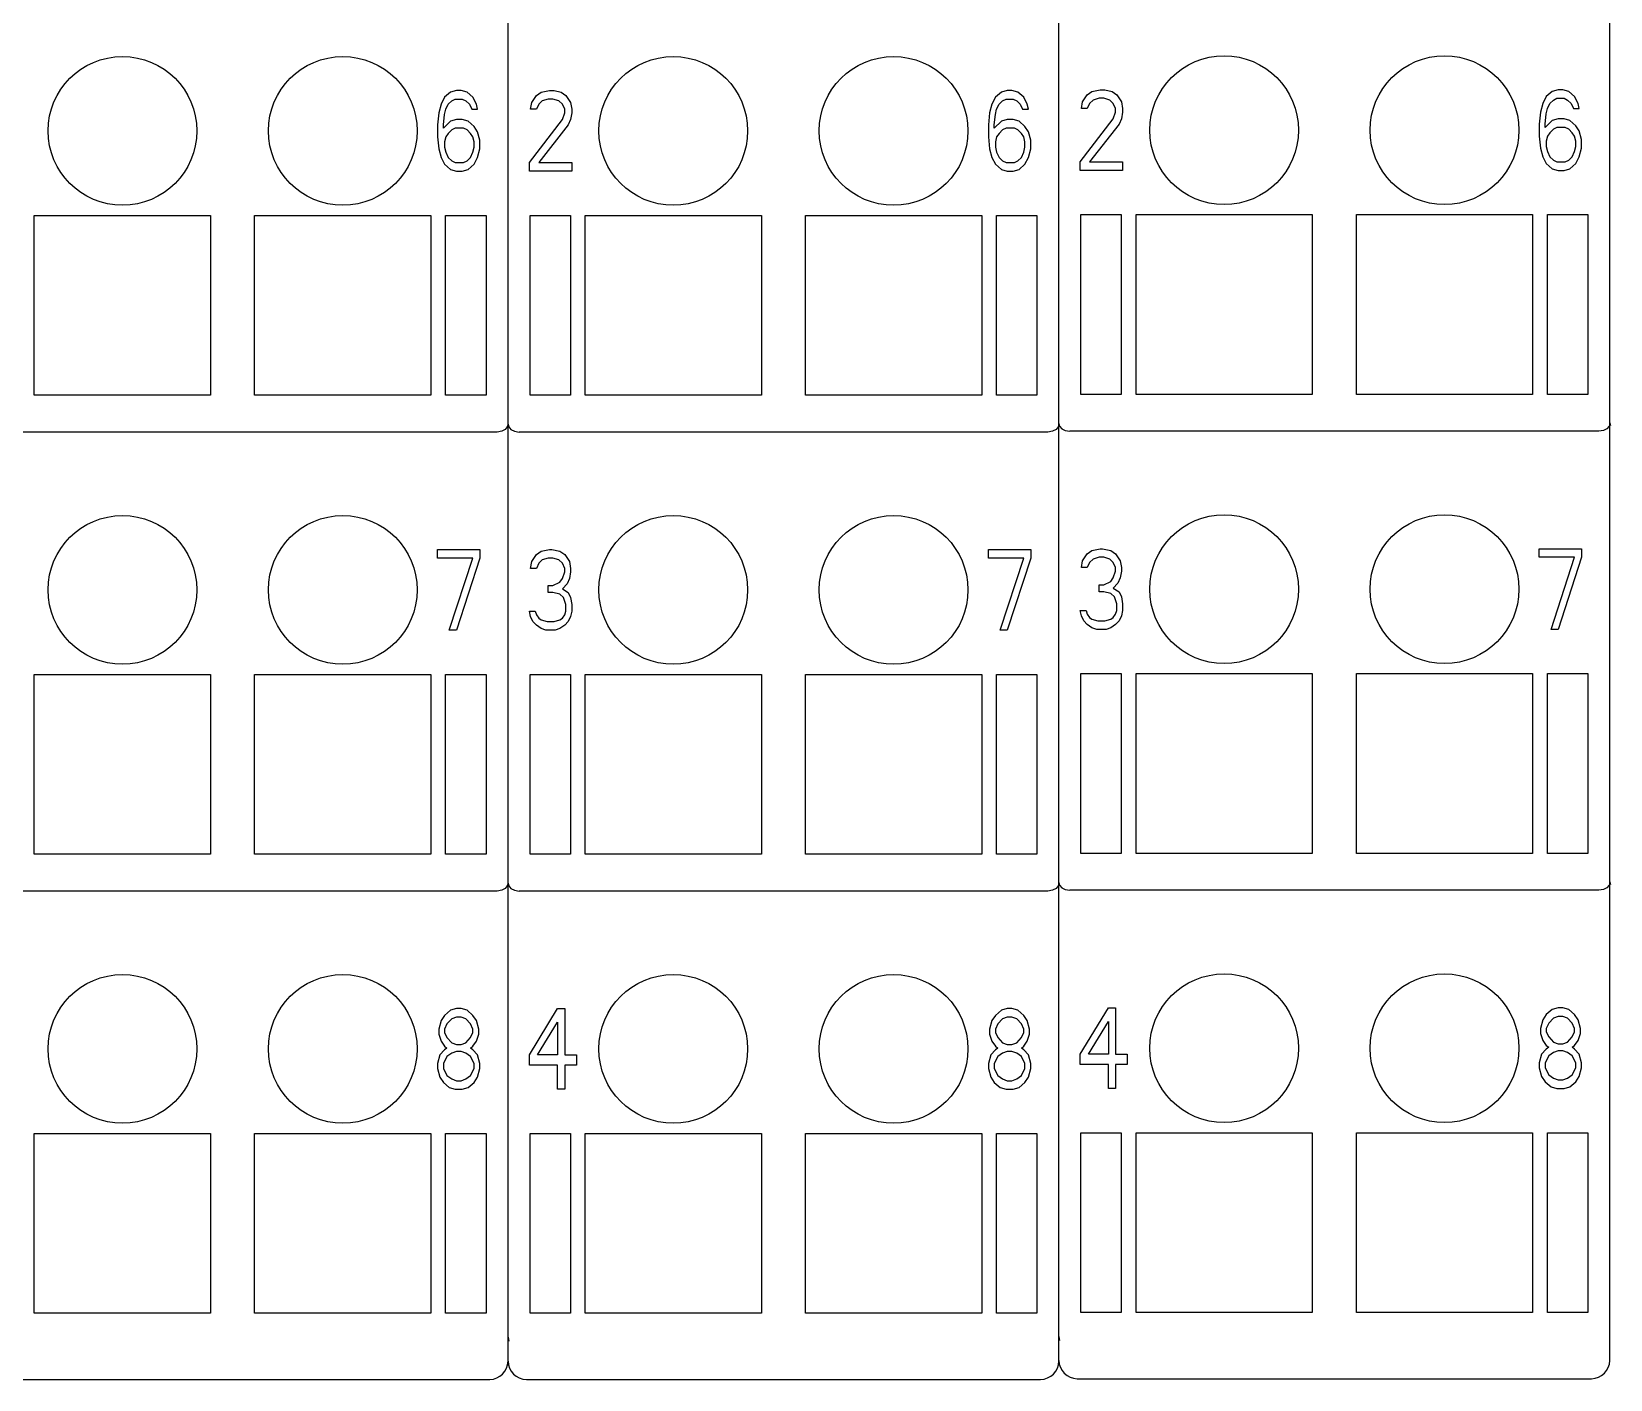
# Model space of a CAD drawing. Extents: x 10 to 879, y 6 to 221.
# Drawn here: x 719.93 to 751.35, y 97.17 to 123.99 of the extents above; entities that cross this region are included whole.
import ezdxf

# ---------------------------------------------------------------- set-up
doc = ezdxf.new("R2010")
doc.units = 0
doc.header["$LTSCALE"] = 5
doc.header["$MEASUREMENT"] = 0
doc.layers.get('0').update_dxf_attribs({"linetype": 'CONTINUOUS'})

msp = doc.modelspace()

# ---------------------------------------------------------------- linework, layer by layer
at = {"color": 7, "linetype": 'Continuous'}
for p, q in [((729.414, 97.538), (729.414, 193.259)), ((729.414, 97.538), (729.414, 193.259)), ((740.374, 97.552), (740.374, 193.273)), ((740.375, 97.538), (740.375, 193.259)), ((751.334, 97.565), (751.334, 193.286)), ((751.335, 97.552), (751.335, 193.273)), ((741.033, 122.801), (741.197, 122.836)), ((741.197, 122.836), (741.291, 122.836)), ((741.291, 122.836), (741.432, 122.801)), ((750.307, 122.836), (750.19, 122.801)), ((750.401, 122.836), (750.307, 122.836)), ((750.518, 122.801), (750.401, 122.836)), ((728.082, 122.548), (728.035, 122.377)), ((728.152, 122.684), (728.082, 122.548)), ((728.27, 122.787), (728.152, 122.684)), ((728.176, 122.445), (728.223, 122.548)), ((728.223, 122.548), (728.293, 122.616)), ((728.387, 122.821), (728.27, 122.787)), ((728.293, 122.616), (728.363, 122.65)), ((728.363, 122.65), (728.504, 122.65)), ((728.481, 122.821), (728.387, 122.821)), ((728.598, 122.787), (728.481, 122.821)), ((728.504, 122.65), (728.574, 122.616)), ((728.574, 122.616), (728.645, 122.548)), ((728.715, 122.684), (728.598, 122.787)), ((728.645, 122.548), (728.692, 122.445)), ((728.785, 122.548), (728.715, 122.684)), ((728.809, 122.445), (728.785, 122.548)), ((729.862, 122.445), (729.885, 122.582)), ((729.885, 122.582), (729.979, 122.719)), ((729.979, 122.719), (730.073, 122.787)), ((730.026, 122.548), (729.979, 122.445)), ((730.096, 122.616), (730.026, 122.548)), ((730.073, 122.787), (730.237, 122.821)), ((730.214, 122.65), (730.096, 122.616)), ((730.307, 122.65), (730.214, 122.65)), ((730.237, 122.821), (730.331, 122.821)), ((730.425, 122.616), (730.307, 122.65)), ((730.331, 122.821), (730.472, 122.787)), ((730.495, 122.548), (730.425, 122.616)), ((730.472, 122.787), (730.565, 122.719)), ((730.542, 122.445), (730.495, 122.548)), ((730.565, 122.719), (730.659, 122.582)), ((730.659, 122.582), (730.682, 122.445)), ((739.043, 122.548), (738.996, 122.377)), ((739.113, 122.684), (739.043, 122.548)), ((739.23, 122.787), (739.113, 122.684)), ((739.136, 122.445), (739.183, 122.548)), ((739.183, 122.548), (739.254, 122.616)), ((739.347, 122.821), (739.23, 122.787)), ((739.254, 122.616), (739.324, 122.65)), ((739.324, 122.65), (739.465, 122.65)), ((739.441, 122.821), (739.347, 122.821)), ((739.558, 122.787), (739.441, 122.821)), ((739.465, 122.65), (739.535, 122.616)), ((739.535, 122.616), (739.605, 122.548)), ((739.676, 122.684), (739.558, 122.787)), ((739.605, 122.548), (739.652, 122.445)), ((739.746, 122.548), (739.676, 122.684)), ((739.769, 122.445), (739.746, 122.548)), ((740.822, 122.459), (740.846, 122.596)), ((740.846, 122.596), (740.939, 122.733)), ((740.939, 122.733), (741.033, 122.801)), ((740.986, 122.562), (740.939, 122.459)), ((741.057, 122.63), (740.986, 122.562)), ((741.174, 122.665), (741.057, 122.63)), ((741.268, 122.665), (741.174, 122.665)), ((741.385, 122.63), (741.268, 122.665)), ((741.455, 122.562), (741.385, 122.63)), ((741.432, 122.801), (741.525, 122.733)), ((741.502, 122.459), (741.455, 122.562)), ((741.525, 122.733), (741.619, 122.596)), ((741.619, 122.596), (741.643, 122.459)), ((750.003, 122.562), (749.956, 122.391)), ((750.073, 122.699), (750.003, 122.562)), ((750.19, 122.801), (750.073, 122.699)), ((750.096, 122.459), (750.143, 122.562)), ((750.143, 122.562), (750.214, 122.63)), ((750.214, 122.63), (750.284, 122.665)), ((750.284, 122.665), (750.425, 122.665)), ((750.425, 122.665), (750.495, 122.63)), ((750.495, 122.63), (750.565, 122.562)), ((750.636, 122.699), (750.518, 122.801)), ((750.565, 122.562), (750.612, 122.459)), ((750.706, 122.562), (750.636, 122.699)), ((750.729, 122.459), (750.706, 122.562)), ((728.035, 122.377), (728.012, 122.137)), ((728.129, 122.137), (728.152, 122.342)), ((728.27, 122.206), (728.129, 122.069)), ((728.152, 122.342), (728.176, 122.445)), ((728.387, 122.24), (728.27, 122.206)), ((728.504, 122.24), (728.387, 122.24)), ((728.621, 122.206), (728.504, 122.24)), ((728.739, 122.103), (728.621, 122.206)), ((728.692, 122.445), (728.809, 122.445)), ((729.839, 121.385), (730.495, 122.24)), ((729.979, 122.445), (729.862, 122.445)), ((730.495, 122.24), (730.542, 122.377)), ((730.542, 122.377), (730.542, 122.445)), ((730.659, 122.24), (730.612, 122.137)), ((730.682, 122.377), (730.659, 122.24)), ((730.682, 122.445), (730.682, 122.377)), ((738.996, 122.377), (738.972, 122.137)), ((739.089, 122.137), (739.113, 122.342)), ((739.23, 122.206), (739.089, 122.069)), ((739.113, 122.342), (739.136, 122.445)), ((739.347, 122.24), (739.23, 122.206)), ((739.465, 122.24), (739.347, 122.24)), ((739.582, 122.206), (739.465, 122.24)), ((739.699, 122.103), (739.582, 122.206)), ((739.652, 122.445), (739.769, 122.445)), ((740.799, 121.399), (741.455, 122.254)), ((740.939, 122.459), (740.822, 122.459)), ((741.455, 122.254), (741.502, 122.391)), ((741.502, 122.391), (741.502, 122.459)), ((741.619, 122.254), (741.572, 122.151)), ((741.643, 122.391), (741.619, 122.254)), ((741.643, 122.459), (741.643, 122.391)), ((749.956, 122.391), (749.932, 122.151)), ((750.05, 122.151), (750.073, 122.357)), ((750.19, 122.22), (750.05, 122.083)), ((750.073, 122.357), (750.096, 122.459)), ((750.307, 122.254), (750.19, 122.22)), ((750.425, 122.254), (750.307, 122.254)), ((750.542, 122.22), (750.425, 122.254)), ((750.659, 122.117), (750.542, 122.22)), ((750.612, 122.459), (750.729, 122.459)), ((728.012, 122.137), (728.012, 121.898)), ((728.012, 121.898), (728.035, 121.658)), ((728.129, 122.069), (728.129, 122.137)), ((728.176, 121.898), (728.152, 121.795)), ((728.223, 121.966), (728.176, 121.898)), ((728.293, 122.035), (728.223, 121.966)), ((728.363, 122.069), (728.293, 122.035)), ((728.528, 122.069), (728.363, 122.069)), ((728.598, 122.035), (728.528, 122.069)), ((728.668, 121.966), (728.598, 122.035)), ((728.715, 121.898), (728.668, 121.966)), ((728.739, 121.795), (728.715, 121.898)), ((728.809, 122), (728.739, 122.103)), ((728.856, 121.829), (728.809, 122)), ((729.41, 122.052), (729.41, 119.97)), ((730.612, 122.137), (730.026, 121.385)), ((738.972, 122.137), (738.972, 121.898)), ((738.972, 121.898), (738.996, 121.658)), ((739.089, 122.069), (739.089, 122.137)), ((739.136, 121.898), (739.113, 121.795)), ((739.183, 121.966), (739.136, 121.898)), ((739.254, 122.035), (739.183, 121.966)), ((739.324, 122.069), (739.254, 122.035)), ((739.488, 122.069), (739.324, 122.069)), ((739.558, 122.035), (739.488, 122.069)), ((739.629, 121.966), (739.558, 122.035)), ((739.676, 121.898), (739.629, 121.966)), ((739.699, 121.795), (739.676, 121.898)), ((739.769, 122), (739.699, 122.103)), ((739.816, 121.829), (739.769, 122)), ((740.37, 122.067), (740.37, 119.984)), ((741.572, 122.151), (740.986, 121.399)), ((749.932, 122.151), (749.932, 121.912)), ((749.932, 121.912), (749.956, 121.673)), ((750.05, 122.083), (750.05, 122.151)), ((750.096, 121.912), (750.073, 121.809)), ((750.143, 121.98), (750.096, 121.912)), ((750.214, 122.049), (750.143, 121.98)), ((750.284, 122.083), (750.214, 122.049)), ((750.448, 122.083), (750.284, 122.083)), ((750.518, 122.049), (750.448, 122.083)), ((750.589, 121.98), (750.518, 122.049)), ((750.636, 121.912), (750.589, 121.98)), ((750.659, 121.809), (750.636, 121.912)), ((750.729, 122.015), (750.659, 122.117)), ((750.776, 121.844), (750.729, 122.015)), ((751.33, 122.08), (751.33, 119.997)), ((728.035, 121.658), (728.082, 121.487)), ((728.152, 121.795), (728.152, 121.693)), ((728.152, 121.693), (728.176, 121.59)), ((728.176, 121.59), (728.223, 121.487)), ((728.668, 121.487), (728.715, 121.59)), ((728.715, 121.59), (728.739, 121.693)), ((728.739, 121.693), (728.739, 121.795)), ((728.809, 121.487), (728.856, 121.658)), ((728.856, 121.658), (728.856, 121.829)), ((738.996, 121.658), (739.043, 121.487)), ((739.113, 121.795), (739.113, 121.693)), ((739.113, 121.693), (739.136, 121.59)), ((739.136, 121.59), (739.183, 121.487)), ((739.629, 121.487), (739.676, 121.59)), ((739.676, 121.59), (739.699, 121.693)), ((739.699, 121.693), (739.699, 121.795)), ((739.769, 121.487), (739.816, 121.658)), ((739.816, 121.658), (739.816, 121.829)), ((749.956, 121.673), (750.003, 121.502)), ((750.073, 121.809), (750.073, 121.707)), ((750.073, 121.707), (750.096, 121.604)), ((750.096, 121.604), (750.143, 121.502)), ((750.589, 121.502), (750.636, 121.604)), ((750.636, 121.604), (750.659, 121.707)), ((750.659, 121.707), (750.659, 121.809)), ((750.729, 121.502), (750.776, 121.673)), ((750.776, 121.673), (750.776, 121.844)), ((728.082, 121.487), (728.152, 121.351)), ((728.152, 121.351), (728.27, 121.248)), ((728.223, 121.487), (728.293, 121.419)), ((728.293, 121.419), (728.363, 121.385)), ((728.363, 121.385), (728.528, 121.385)), ((728.528, 121.385), (728.598, 121.419)), ((728.598, 121.419), (728.668, 121.487)), ((728.621, 121.248), (728.739, 121.351)), ((728.739, 121.351), (728.809, 121.487)), ((729.839, 121.214), (729.839, 121.385)), ((730.026, 121.385), (730.682, 121.385)), ((730.682, 121.385), (730.682, 121.214)), ((739.043, 121.487), (739.113, 121.351)), ((739.113, 121.351), (739.23, 121.248)), ((739.183, 121.487), (739.254, 121.419)), ((739.254, 121.419), (739.324, 121.385)), ((739.324, 121.385), (739.488, 121.385)), ((739.488, 121.385), (739.558, 121.419)), ((739.558, 121.419), (739.629, 121.487)), ((739.582, 121.248), (739.699, 121.351)), ((739.699, 121.351), (739.769, 121.487)), ((740.799, 121.228), (740.799, 121.399)), ((740.986, 121.399), (741.643, 121.399)), ((741.643, 121.399), (741.643, 121.228)), ((750.003, 121.502), (750.073, 121.365)), ((750.073, 121.365), (750.19, 121.262)), ((750.143, 121.502), (750.214, 121.433)), ((750.19, 121.262), (750.307, 121.228)), ((750.214, 121.433), (750.284, 121.399)), ((750.284, 121.399), (750.448, 121.399)), ((750.425, 121.228), (750.542, 121.262)), ((750.448, 121.399), (750.518, 121.433)), ((750.518, 121.433), (750.589, 121.502)), ((750.542, 121.262), (750.659, 121.365)), ((750.659, 121.365), (750.729, 121.502)), ((728.27, 121.248), (728.387, 121.214)), ((728.387, 121.214), (728.504, 121.214)), ((728.504, 121.214), (728.621, 121.248)), ((730.682, 121.214), (729.839, 121.214)), ((739.23, 121.248), (739.347, 121.214)), ((739.347, 121.214), (739.465, 121.214)), ((739.465, 121.214), (739.582, 121.248)), ((741.643, 121.228), (740.799, 121.228)), ((750.307, 121.228), (750.425, 121.228)), ((719.988, 116.755), (719.988, 120.335)), ((719.988, 120.335), (723.496, 120.335)), ((723.496, 120.335), (723.496, 116.755)), ((724.372, 116.755), (724.372, 120.335)), ((724.372, 120.335), (727.88, 120.335)), ((727.88, 120.335), (727.88, 116.755)), ((728.172, 116.755), (728.172, 120.335)), ((728.172, 120.335), (728.976, 120.335)), ((728.976, 120.335), (728.976, 116.755)), ((729.853, 116.755), (729.853, 120.335)), ((729.853, 120.335), (730.656, 120.335)), ((730.656, 120.335), (730.656, 116.755)), ((730.949, 116.755), (730.949, 120.335)), ((730.949, 120.335), (734.456, 120.335)), ((734.456, 120.335), (734.456, 116.755)), ((735.333, 116.755), (735.333, 120.335)), ((735.333, 120.335), (738.84, 120.335)), ((738.84, 120.335), (738.84, 116.755)), ((739.132, 116.755), (739.132, 120.335)), ((739.132, 120.335), (739.936, 120.335)), ((739.936, 120.335), (739.936, 116.755)), ((740.813, 116.769), (740.813, 120.35)), ((740.813, 120.35), (741.616, 120.35)), ((741.616, 120.35), (741.616, 116.769)), ((741.909, 116.769), (741.909, 120.35)), ((741.909, 120.35), (745.416, 120.35)), ((745.416, 120.35), (745.416, 116.769)), ((746.293, 116.769), (746.293, 120.35)), ((746.293, 120.35), (749.8, 120.35)), ((749.8, 120.35), (749.8, 116.769)), ((750.093, 116.769), (750.093, 120.35)), ((750.093, 120.35), (750.896, 120.35)), ((750.896, 120.35), (750.896, 116.769)), ((723.496, 116.755), (719.988, 116.755)), ((727.88, 116.755), (724.372, 116.755)), ((728.976, 116.755), (728.172, 116.755)), ((730.656, 116.755), (729.853, 116.755)), ((734.456, 116.755), (730.949, 116.755)), ((738.84, 116.755), (735.333, 116.755)), ((739.936, 116.755), (739.132, 116.755)), ((741.616, 116.769), (740.813, 116.769)), ((745.416, 116.769), (741.909, 116.769)), ((749.8, 116.769), (746.293, 116.769)), ((750.896, 116.769), (750.093, 116.769)), ((729.195, 116.024), (718.673, 116.024)), ((729.288, 116.039), (729.195, 116.024)), ((729.358, 116.075), (729.288, 116.039)), ((729.4, 116.124), (729.358, 116.075)), ((729.414, 116.178), (729.4, 116.124)), ((729.414, 116.178), (729.428, 116.124)), ((729.428, 116.124), (729.47, 116.075)), ((729.47, 116.075), (729.54, 116.039)), ((729.54, 116.039), (729.633, 116.024)), ((740.155, 116.024), (729.633, 116.024)), ((740.248, 116.039), (740.155, 116.024)), ((740.319, 116.075), (740.248, 116.039)), ((740.361, 116.124), (740.319, 116.075)), ((740.375, 116.178), (740.361, 116.124)), ((740.374, 116.192), (740.388, 116.139)), ((740.388, 116.139), (740.43, 116.09)), ((740.43, 116.09), (740.501, 116.053)), ((740.501, 116.053), (740.594, 116.039)), ((751.116, 116.039), (740.594, 116.039)), ((751.208, 116.053), (751.116, 116.039)), ((751.279, 116.09), (751.208, 116.053)), ((751.321, 116.139), (751.279, 116.09)), ((751.335, 116.192), (751.321, 116.139)), ((751.334, 116.205), (751.348, 116.151)), ((728.012, 113.517), (728.012, 113.688)), ((728.012, 113.688), (728.856, 113.688)), ((728.715, 113.517), (728.012, 113.517)), ((728.246, 112.08), (728.715, 113.517)), ((728.856, 113.517), (728.387, 112.08)), ((728.856, 113.688), (728.856, 113.517)), ((729.862, 113.311), (729.885, 113.448)), ((729.885, 113.448), (729.979, 113.585)), ((729.979, 113.585), (730.073, 113.653)), ((730.026, 113.414), (729.979, 113.311)), ((730.096, 113.482), (730.026, 113.414)), ((730.073, 113.653), (730.237, 113.688)), ((730.214, 113.517), (730.096, 113.482)), ((730.307, 113.517), (730.214, 113.517)), ((730.237, 113.688), (730.284, 113.688)), ((730.284, 113.688), (730.448, 113.653)), ((730.425, 113.482), (730.307, 113.517)), ((730.495, 113.414), (730.425, 113.482)), ((730.448, 113.653), (730.542, 113.585)), ((730.542, 113.311), (730.495, 113.414)), ((730.542, 113.585), (730.636, 113.448)), ((730.636, 113.448), (730.659, 113.311)), ((738.972, 113.517), (738.972, 113.688)), ((738.972, 113.688), (739.816, 113.688)), ((739.676, 113.517), (738.972, 113.517)), ((739.207, 112.08), (739.676, 113.517)), ((739.816, 113.517), (739.347, 112.08)), ((739.816, 113.688), (739.816, 113.517)), ((740.822, 113.326), (740.846, 113.462)), ((740.846, 113.462), (740.939, 113.599)), ((740.939, 113.599), (741.033, 113.668)), ((740.986, 113.428), (740.939, 113.326)), ((741.057, 113.497), (740.986, 113.428)), ((741.033, 113.668), (741.197, 113.702)), ((741.174, 113.531), (741.057, 113.497)), ((741.268, 113.531), (741.174, 113.531)), ((741.197, 113.702), (741.244, 113.702)), ((741.244, 113.702), (741.408, 113.668)), ((741.385, 113.497), (741.268, 113.531)), ((741.455, 113.428), (741.385, 113.497)), ((741.408, 113.668), (741.502, 113.599)), ((741.502, 113.326), (741.455, 113.428)), ((741.502, 113.599), (741.596, 113.462)), ((741.596, 113.462), (741.619, 113.326)), ((749.932, 113.531), (749.932, 113.702)), ((749.932, 113.702), (750.776, 113.702)), ((750.636, 113.531), (749.932, 113.531)), ((750.167, 112.094), (750.636, 113.531)), ((750.776, 113.531), (750.307, 112.094)), ((750.776, 113.702), (750.776, 113.531)), ((729.979, 113.311), (729.862, 113.311)), ((730.448, 113.038), (730.495, 113.106)), ((730.495, 113.106), (730.542, 113.243)), ((730.542, 113.243), (730.542, 113.311)), ((730.636, 113.106), (730.589, 113.004)), ((730.659, 113.243), (730.636, 113.106)), ((730.659, 113.311), (730.659, 113.243)), ((740.939, 113.326), (740.822, 113.326)), ((741.408, 113.052), (741.455, 113.12)), ((741.455, 113.12), (741.502, 113.257)), ((741.502, 113.257), (741.502, 113.326)), ((741.596, 113.12), (741.549, 113.018)), ((741.619, 113.257), (741.596, 113.12)), ((741.619, 113.326), (741.619, 113.257)), ((730.214, 112.833), (730.214, 112.969)), ((730.214, 112.969), (730.307, 112.969)), ((730.307, 112.833), (730.214, 112.833)), ((730.307, 112.969), (730.448, 113.038)), ((730.448, 112.798), (730.307, 112.833)), ((730.518, 112.73), (730.448, 112.798)), ((730.589, 113.004), (730.495, 112.901)), ((730.495, 112.901), (730.612, 112.833)), ((730.612, 112.833), (730.659, 112.73)), ((741.174, 112.847), (741.174, 112.984)), ((741.174, 112.984), (741.268, 112.984)), ((741.268, 112.847), (741.174, 112.847)), ((741.268, 112.984), (741.408, 113.052)), ((741.408, 112.813), (741.268, 112.847)), ((741.479, 112.744), (741.408, 112.813)), ((741.549, 113.018), (741.455, 112.915)), ((741.455, 112.915), (741.572, 112.847)), ((741.572, 112.847), (741.619, 112.744)), ((730.565, 112.593), (730.518, 112.73)), ((730.565, 112.456), (730.565, 112.593)), ((730.659, 112.73), (730.682, 112.593)), ((730.682, 112.593), (730.682, 112.456)), ((740.822, 112.368), (740.799, 112.471)), ((740.799, 112.471), (740.916, 112.471)), ((740.916, 112.471), (740.939, 112.402)), ((741.525, 112.607), (741.479, 112.744)), ((741.502, 112.402), (741.525, 112.471)), ((741.525, 112.471), (741.525, 112.607)), ((741.619, 112.744), (741.643, 112.607)), ((741.643, 112.471), (741.619, 112.368)), ((741.643, 112.607), (741.643, 112.471)), ((729.862, 112.354), (729.839, 112.456)), ((729.839, 112.456), (729.956, 112.456)), ((729.909, 112.251), (729.862, 112.354)), ((729.979, 112.183), (729.909, 112.251)), ((729.956, 112.456), (729.979, 112.388)), ((729.979, 112.388), (730.026, 112.32)), ((730.073, 112.114), (729.979, 112.183)), ((730.026, 112.32), (730.073, 112.285)), ((730.073, 112.285), (730.19, 112.251)), ((730.19, 112.251), (730.331, 112.251)), ((730.331, 112.251), (730.448, 112.285)), ((730.448, 112.285), (730.495, 112.32)), ((730.542, 112.183), (730.448, 112.114)), ((730.495, 112.32), (730.542, 112.388)), ((730.542, 112.388), (730.565, 112.456)), ((730.612, 112.251), (730.542, 112.183)), ((730.659, 112.354), (730.612, 112.251)), ((730.682, 112.456), (730.659, 112.354)), ((740.869, 112.265), (740.822, 112.368)), ((740.939, 112.197), (740.869, 112.265)), ((740.939, 112.402), (740.986, 112.334)), ((741.033, 112.129), (740.939, 112.197)), ((740.986, 112.334), (741.033, 112.3)), ((741.033, 112.3), (741.15, 112.265)), ((741.15, 112.265), (741.291, 112.265)), ((741.291, 112.265), (741.408, 112.3)), ((741.408, 112.3), (741.455, 112.334)), ((741.502, 112.197), (741.408, 112.129)), ((741.455, 112.334), (741.502, 112.402)), ((741.572, 112.265), (741.502, 112.197)), ((741.619, 112.368), (741.572, 112.265)), ((728.387, 112.08), (728.246, 112.08)), ((730.167, 112.08), (730.073, 112.114)), ((730.354, 112.08), (730.167, 112.08)), ((730.448, 112.114), (730.354, 112.08)), ((739.347, 112.08), (739.207, 112.08)), ((741.127, 112.094), (741.033, 112.129)), ((741.314, 112.094), (741.127, 112.094)), ((741.408, 112.129), (741.314, 112.094)), ((750.307, 112.094), (750.167, 112.094)), ((740.813, 107.636), (740.813, 111.216)), ((740.813, 111.216), (741.616, 111.216)), ((741.616, 111.216), (741.616, 107.636)), ((741.909, 107.636), (741.909, 111.216)), ((741.909, 111.216), (745.416, 111.216)), ((745.416, 111.216), (745.416, 107.636)), ((746.293, 107.636), (746.293, 111.216)), ((746.293, 111.216), (749.8, 111.216)), ((749.8, 111.216), (749.8, 107.636)), ((750.093, 107.636), (750.093, 111.216)), ((750.093, 111.216), (750.896, 111.216)), ((750.896, 111.216), (750.896, 107.636)), ((719.988, 107.621), (719.988, 111.202)), ((719.988, 111.202), (723.496, 111.202)), ((723.496, 111.202), (723.496, 107.621)), ((724.372, 107.621), (724.372, 111.202)), ((724.372, 111.202), (727.88, 111.202)), ((727.88, 111.202), (727.88, 107.621)), ((728.172, 107.621), (728.172, 111.202)), ((728.172, 111.202), (728.976, 111.202)), ((728.976, 111.202), (728.976, 107.621)), ((729.853, 107.621), (729.853, 111.202)), ((729.853, 111.202), (730.656, 111.202)), ((730.656, 111.202), (730.656, 107.621)), ((730.949, 107.621), (730.949, 111.202)), ((730.949, 111.202), (734.456, 111.202)), ((734.456, 111.202), (734.456, 107.621)), ((735.333, 107.621), (735.333, 111.202)), ((735.333, 111.202), (738.84, 111.202)), ((738.84, 111.202), (738.84, 107.621)), ((739.132, 107.621), (739.132, 111.202)), ((739.132, 111.202), (739.936, 111.202)), ((739.936, 111.202), (739.936, 107.621)), ((723.496, 107.621), (719.988, 107.621)), ((727.88, 107.621), (724.372, 107.621)), ((728.976, 107.621), (728.172, 107.621)), ((730.656, 107.621), (729.853, 107.621)), ((734.456, 107.621), (730.949, 107.621)), ((738.84, 107.621), (735.333, 107.621)), ((739.936, 107.621), (739.132, 107.621)), ((741.616, 107.636), (740.813, 107.636)), ((745.416, 107.636), (741.909, 107.636)), ((749.8, 107.636), (746.293, 107.636)), ((750.896, 107.636), (750.093, 107.636)), ((729.195, 106.891), (718.673, 106.891)), ((729.288, 106.905), (729.195, 106.891)), ((729.358, 106.942), (729.288, 106.905)), ((729.4, 106.991), (729.358, 106.942)), ((729.414, 107.044), (729.4, 106.991)), ((729.414, 107.044), (729.428, 106.991)), ((729.428, 106.991), (729.47, 106.942)), ((729.47, 106.942), (729.54, 106.905)), ((729.54, 106.905), (729.633, 106.891)), ((740.155, 106.891), (729.633, 106.891)), ((740.248, 106.905), (740.155, 106.891)), ((740.319, 106.942), (740.248, 106.905)), ((740.361, 106.991), (740.319, 106.942)), ((740.375, 107.044), (740.361, 106.991)), ((740.374, 107.058), (740.388, 107.005)), ((740.388, 107.005), (740.43, 106.956)), ((740.43, 106.956), (740.501, 106.919)), ((740.501, 106.919), (740.594, 106.905)), ((751.116, 106.905), (740.594, 106.905)), ((751.208, 106.919), (751.116, 106.905)), ((751.279, 106.956), (751.208, 106.919)), ((751.321, 107.005), (751.279, 106.956)), ((751.335, 107.058), (751.321, 107.005)), ((751.334, 107.071), (751.348, 107.018)), ((728.082, 104.315), (728.035, 104.144)), ((728.152, 104.417), (728.082, 104.315)), ((728.27, 104.52), (728.152, 104.417)), ((728.293, 104.349), (728.199, 104.246)), ((728.387, 104.554), (728.27, 104.52)), ((728.387, 104.383), (728.293, 104.349)), ((728.481, 104.554), (728.387, 104.554)), ((728.481, 104.383), (728.387, 104.383)), ((728.598, 104.52), (728.481, 104.554)), ((728.574, 104.349), (728.481, 104.383)), ((728.668, 104.246), (728.574, 104.349)), ((728.715, 104.417), (728.598, 104.52)), ((728.785, 104.315), (728.715, 104.417)), ((728.832, 104.144), (728.785, 104.315)), ((729.839, 103.63), (730.401, 104.554)), ((730.401, 104.554), (730.542, 104.554)), ((730.542, 104.554), (730.542, 103.63)), ((739.043, 104.315), (738.996, 104.144)), ((739.113, 104.417), (739.043, 104.315)), ((739.23, 104.52), (739.113, 104.417)), ((739.254, 104.349), (739.16, 104.246)), ((739.347, 104.554), (739.23, 104.52)), ((739.347, 104.383), (739.254, 104.349)), ((739.441, 104.554), (739.347, 104.554)), ((739.441, 104.383), (739.347, 104.383)), ((739.558, 104.52), (739.441, 104.554)), ((739.535, 104.349), (739.441, 104.383)), ((739.629, 104.246), (739.535, 104.349)), ((739.676, 104.417), (739.558, 104.52)), ((739.746, 104.315), (739.676, 104.417)), ((739.793, 104.144), (739.746, 104.315)), ((740.799, 103.645), (741.361, 104.568)), ((740.963, 103.645), (741.361, 104.295)), ((741.361, 104.568), (741.502, 104.568)), ((741.361, 104.295), (741.361, 103.645)), ((741.502, 104.568), (741.502, 103.645)), ((750.003, 104.329), (749.956, 104.158)), ((750.073, 104.431), (750.003, 104.329)), ((750.19, 104.534), (750.073, 104.431)), ((750.214, 104.363), (750.12, 104.26)), ((750.307, 104.568), (750.19, 104.534)), ((750.307, 104.397), (750.214, 104.363)), ((750.401, 104.568), (750.307, 104.568)), ((750.401, 104.397), (750.307, 104.397)), ((750.518, 104.534), (750.401, 104.568)), ((750.495, 104.363), (750.401, 104.397)), ((750.589, 104.26), (750.495, 104.363)), ((750.636, 104.431), (750.518, 104.534)), ((750.706, 104.329), (750.636, 104.431)), ((750.753, 104.158), (750.706, 104.329)), ((728.035, 104.144), (728.035, 104.041)), ((728.035, 104.041), (728.082, 103.904)), ((728.199, 104.246), (728.152, 104.144)), ((728.152, 104.144), (728.152, 104.075)), ((728.152, 104.075), (728.199, 103.973)), ((728.715, 104.144), (728.668, 104.246)), ((728.668, 103.973), (728.715, 104.075)), ((728.715, 104.075), (728.715, 104.144)), ((728.785, 103.904), (728.832, 104.041)), ((728.832, 104.041), (728.832, 104.144)), ((730.003, 103.63), (730.401, 104.28)), ((730.401, 104.28), (730.401, 103.63)), ((738.996, 104.144), (738.996, 104.041)), ((738.996, 104.041), (739.043, 103.904)), ((739.16, 104.246), (739.113, 104.144)), ((739.113, 104.144), (739.113, 104.075)), ((739.113, 104.075), (739.16, 103.973)), ((739.676, 104.144), (739.629, 104.246)), ((739.629, 103.973), (739.676, 104.075)), ((739.676, 104.075), (739.676, 104.144)), ((739.746, 103.904), (739.793, 104.041)), ((739.793, 104.041), (739.793, 104.144)), ((749.956, 104.158), (749.956, 104.055)), ((749.956, 104.055), (750.003, 103.918)), ((750.12, 104.26), (750.073, 104.158)), ((750.073, 104.158), (750.073, 104.089)), ((750.073, 104.089), (750.12, 103.987)), ((750.12, 103.987), (750.214, 103.884)), ((750.495, 103.884), (750.589, 103.987)), ((750.636, 104.158), (750.589, 104.26)), ((750.589, 103.987), (750.636, 104.089)), ((750.636, 104.089), (750.636, 104.158)), ((750.706, 103.918), (750.753, 104.055)), ((750.753, 104.055), (750.753, 104.158)), ((728.152, 103.733), (728.059, 103.63)), ((728.082, 103.904), (728.152, 103.801)), ((728.152, 103.801), (728.199, 103.767)), ((728.199, 103.767), (728.152, 103.733)), ((728.199, 103.973), (728.293, 103.87)), ((728.293, 103.87), (728.387, 103.836)), ((728.387, 103.699), (728.293, 103.665)), ((728.387, 103.836), (728.481, 103.836)), ((728.481, 103.699), (728.387, 103.699)), ((728.481, 103.836), (728.574, 103.87)), ((728.574, 103.665), (728.481, 103.699)), ((728.574, 103.87), (728.668, 103.973)), ((728.668, 103.767), (728.715, 103.801)), ((728.715, 103.733), (728.668, 103.767)), ((728.715, 103.801), (728.785, 103.904)), ((728.809, 103.63), (728.715, 103.733)), ((739.113, 103.733), (739.019, 103.63)), ((739.043, 103.904), (739.113, 103.801)), ((739.113, 103.801), (739.16, 103.767)), ((739.16, 103.767), (739.113, 103.733)), ((739.16, 103.973), (739.254, 103.87)), ((739.254, 103.87), (739.347, 103.836)), ((739.347, 103.699), (739.254, 103.665)), ((739.347, 103.836), (739.441, 103.836)), ((739.441, 103.699), (739.347, 103.699)), ((739.441, 103.836), (739.535, 103.87)), ((739.535, 103.665), (739.441, 103.699)), ((739.535, 103.87), (739.629, 103.973)), ((739.629, 103.767), (739.676, 103.801)), ((739.676, 103.733), (739.629, 103.767)), ((739.676, 103.801), (739.746, 103.904)), ((739.769, 103.63), (739.676, 103.733)), ((750.073, 103.747), (749.979, 103.645)), ((750.003, 103.918), (750.073, 103.816)), ((750.073, 103.816), (750.12, 103.782)), ((750.12, 103.782), (750.073, 103.747)), ((750.214, 103.679), (750.12, 103.611)), ((750.214, 103.884), (750.307, 103.85)), ((750.307, 103.713), (750.214, 103.679)), ((750.307, 103.85), (750.401, 103.85)), ((750.401, 103.713), (750.307, 103.713)), ((750.401, 103.85), (750.495, 103.884)), ((750.495, 103.679), (750.401, 103.713)), ((750.589, 103.611), (750.495, 103.679)), ((750.589, 103.782), (750.636, 103.816)), ((750.636, 103.747), (750.589, 103.782)), ((750.636, 103.816), (750.706, 103.918)), ((750.729, 103.645), (750.636, 103.747)), ((728.059, 103.63), (728.012, 103.459)), ((728.012, 103.459), (728.012, 103.357)), ((728.012, 103.357), (728.059, 103.186)), ((728.199, 103.596), (728.129, 103.459)), ((728.129, 103.459), (728.129, 103.357)), ((728.129, 103.357), (728.199, 103.22)), ((728.293, 103.665), (728.199, 103.596)), ((728.668, 103.596), (728.574, 103.665)), ((728.739, 103.459), (728.668, 103.596)), ((728.668, 103.22), (728.739, 103.357)), ((728.739, 103.357), (728.739, 103.459)), ((728.856, 103.459), (728.809, 103.63)), ((728.809, 103.186), (728.856, 103.357)), ((728.856, 103.357), (728.856, 103.459)), ((729.839, 103.425), (729.839, 103.63)), ((730.401, 103.425), (729.839, 103.425)), ((730.401, 103.63), (730.003, 103.63)), ((730.401, 102.946), (730.401, 103.425)), ((730.542, 103.63), (730.776, 103.63)), ((730.542, 103.425), (730.542, 102.946)), ((730.776, 103.425), (730.542, 103.425)), ((730.776, 103.63), (730.776, 103.425)), ((739.019, 103.63), (738.972, 103.459)), ((738.972, 103.459), (738.972, 103.357)), ((738.972, 103.357), (739.019, 103.186)), ((739.16, 103.596), (739.089, 103.459)), ((739.089, 103.459), (739.089, 103.357)), ((739.089, 103.357), (739.16, 103.22)), ((739.254, 103.665), (739.16, 103.596)), ((739.629, 103.596), (739.535, 103.665)), ((739.699, 103.459), (739.629, 103.596)), ((739.629, 103.22), (739.699, 103.357)), ((739.699, 103.357), (739.699, 103.459)), ((739.816, 103.459), (739.769, 103.63)), ((739.769, 103.186), (739.816, 103.357)), ((739.816, 103.357), (739.816, 103.459)), ((740.799, 103.44), (740.799, 103.645)), ((741.361, 103.44), (740.799, 103.44)), ((741.361, 103.645), (740.963, 103.645)), ((741.361, 102.961), (741.361, 103.44)), ((741.502, 103.645), (741.736, 103.645)), ((741.502, 103.44), (741.502, 102.961)), ((741.736, 103.44), (741.502, 103.44)), ((741.736, 103.645), (741.736, 103.44)), ((749.979, 103.645), (749.932, 103.474)), ((749.932, 103.474), (749.932, 103.371)), ((749.932, 103.371), (749.979, 103.2)), ((750.12, 103.611), (750.05, 103.474)), ((750.05, 103.474), (750.05, 103.371)), ((750.05, 103.371), (750.12, 103.234)), ((750.659, 103.474), (750.589, 103.611)), ((750.589, 103.234), (750.659, 103.371)), ((750.659, 103.371), (750.659, 103.474)), ((750.776, 103.474), (750.729, 103.645)), ((750.729, 103.2), (750.776, 103.371)), ((750.776, 103.371), (750.776, 103.474)), ((728.059, 103.186), (728.129, 103.083)), ((728.129, 103.083), (728.246, 102.981)), ((728.199, 103.22), (728.293, 103.152)), ((728.293, 103.152), (728.387, 103.117)), ((728.387, 103.117), (728.481, 103.117)), ((728.481, 103.117), (728.574, 103.152)), ((728.574, 103.152), (728.668, 103.22)), ((728.621, 102.981), (728.739, 103.083)), ((728.739, 103.083), (728.809, 103.186)), ((739.019, 103.186), (739.089, 103.083)), ((739.089, 103.083), (739.207, 102.981)), ((739.16, 103.22), (739.254, 103.152)), ((739.254, 103.152), (739.347, 103.117)), ((739.347, 103.117), (739.441, 103.117)), ((739.441, 103.117), (739.535, 103.152)), ((739.535, 103.152), (739.629, 103.22)), ((739.582, 102.981), (739.699, 103.083)), ((739.699, 103.083), (739.769, 103.186)), ((749.979, 103.2), (750.05, 103.097)), ((750.05, 103.097), (750.167, 102.995)), ((750.12, 103.234), (750.214, 103.166)), ((750.214, 103.166), (750.307, 103.132)), ((750.307, 103.132), (750.401, 103.132)), ((750.401, 103.132), (750.495, 103.166)), ((750.495, 103.166), (750.589, 103.234)), ((750.542, 102.995), (750.659, 103.097)), ((750.659, 103.097), (750.729, 103.2)), ((728.246, 102.981), (728.363, 102.946)), ((728.363, 102.946), (728.504, 102.946)), ((728.504, 102.946), (728.621, 102.981)), ((730.542, 102.946), (730.401, 102.946)), ((739.207, 102.981), (739.324, 102.946)), ((739.324, 102.946), (739.465, 102.946)), ((739.465, 102.946), (739.582, 102.981)), ((741.502, 102.961), (741.361, 102.961)), ((750.167, 102.995), (750.284, 102.961)), ((750.284, 102.961), (750.425, 102.961)), ((750.425, 102.961), (750.542, 102.995)), ((719.988, 98.488), (719.988, 102.068)), ((719.988, 102.068), (723.496, 102.068)), ((723.496, 102.068), (723.496, 98.488)), ((724.372, 98.488), (724.372, 102.068)), ((724.372, 102.068), (727.88, 102.068)), ((727.88, 102.068), (727.88, 98.488)), ((728.172, 98.488), (728.172, 102.068)), ((728.172, 102.068), (728.976, 102.068)), ((728.976, 102.068), (728.976, 98.488)), ((729.853, 98.488), (729.853, 102.068)), ((729.853, 102.068), (730.656, 102.068)), ((730.656, 102.068), (730.656, 98.488)), ((730.949, 98.488), (730.949, 102.068)), ((730.949, 102.068), (734.456, 102.068)), ((734.456, 102.068), (734.456, 98.488)), ((735.333, 98.488), (735.333, 102.068)), ((735.333, 102.068), (738.84, 102.068)), ((738.84, 102.068), (738.84, 98.488)), ((739.132, 98.488), (739.132, 102.068)), ((739.132, 102.068), (739.936, 102.068)), ((739.936, 102.068), (739.936, 98.488)), ((740.813, 98.502), (740.813, 102.082)), ((740.813, 102.082), (741.616, 102.082)), ((741.616, 102.082), (741.616, 98.502)), ((741.909, 98.502), (741.909, 102.082)), ((741.909, 102.082), (745.416, 102.082)), ((745.416, 102.082), (745.416, 98.502)), ((746.293, 98.502), (746.293, 102.082)), ((746.293, 102.082), (749.8, 102.082)), ((749.8, 102.082), (749.8, 98.502)), ((750.093, 98.502), (750.093, 102.082)), ((750.093, 102.082), (750.896, 102.082)), ((750.896, 102.082), (750.896, 98.502)), ((723.496, 98.488), (719.988, 98.488)), ((727.88, 98.488), (724.372, 98.488)), ((728.976, 98.488), (728.172, 98.488)), ((730.656, 98.488), (729.853, 98.488)), ((734.456, 98.488), (730.949, 98.488)), ((738.84, 98.488), (735.333, 98.488)), ((739.936, 98.488), (739.132, 98.488)), ((741.616, 98.502), (740.813, 98.502)), ((745.416, 98.502), (741.909, 98.502)), ((749.8, 98.502), (746.293, 98.502)), ((750.896, 98.502), (750.093, 98.502)), ((729.414, 98.013), (729.428, 97.936)), ((740.374, 98.028), (740.388, 97.95)), ((718.819, 97.172), (729.049, 97.172)), ((729.78, 97.172), (740.009, 97.172)), ((740.74, 97.187), (750.969, 97.187))]:
    msp.add_line(p, q, dxfattribs=at)
for centre in [(721.742, 122.016), (726.126, 122.016), (732.702, 122.016), (737.086, 122.016), (743.662, 122.03), (748.047, 122.03), (721.742, 112.882), (726.126, 112.882), (732.702, 112.882), (737.086, 112.882), (743.662, 112.897), (748.047, 112.897), (743.662, 103.763), (748.047, 103.763), (721.742, 103.749), (726.126, 103.749), (732.702, 103.749), (737.086, 103.749)]:
    msp.add_circle(centre, 1.48, dxfattribs=at)
for centre, start, end in [((729.049, 97.538), 270, 0), ((729.78, 97.538), 180, 270), ((740.009, 97.538), 270, 0), ((740.74, 97.552), 180, 270), ((750.969, 97.552), 270, 0)]:
    msp.add_arc(centre, 0.365, start, end, dxfattribs=at)

doc.saveas('drawing.dxf')
